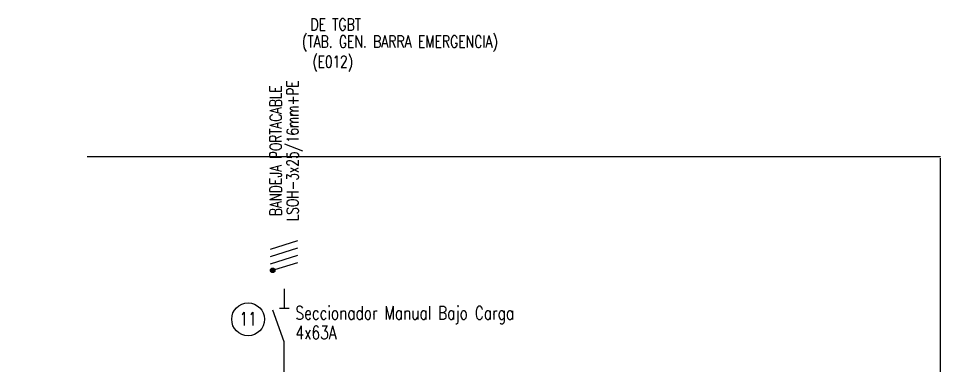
# Model space of a CAD drawing. Extents: x 3690.7 to 3721, y 1335.9 to 1350.7.
# Drawn here: x 3707.27 to 3721, y 1345.51 to 1350.67 of the extents above; entities that cross this region are included whole.
import ezdxf
from ezdxf.enums import TextEntityAlignment as Align

# ---------------------------------------------------------------- set-up
doc = ezdxf.new("R2010")
doc.units = 0
doc.linetypes.add('OCJ-ESQUEMAS_UNIFILARES-CO', pattern=[19.05, 12.7, -6.35])
doc.layers.get('0').update_dxf_attribs({"linetype": 'CONTINUOUS'})
for name, color, linetype in [('OCJ-ESQUEMAS_UNIFILARES-C0', 170, 'CONTINUOUS'), ('OCJ-ESQUEMAS_UNIFILARES-C1', 4, 'CONTINUOUS'), ('OCJ-ESQUEMAS_UNIFILARES-C2', 10, 'CONTINUOUS'), ('OCJ-ESQUEMAS_UNIFILARES-CO', 7, 'CONTINUOUS')]:
    doc.layers.add(name, color=color, linetype=linetype)
doc.styles.add('OCJ-ESQUEMAS_UNIFILARES-CO', font='ROMANS.SHX', dxfattribs={"width": 0.75, "height": 0.175})

# ---------------------------------------------------------------- blocks, each defined once
blk = doc.blocks.new('*U8')
at = {"layer": 'OCJ-ESQUEMAS_UNIFILARES-C2', "linetype": 'CONTINUOUS'}
for p, q in [((3711.025, 1346.933), (3711.026, 1346.936)), ((3711.025, 1346.93), (3711.025, 1346.933)), ((3711.025, 1346.926), (3711.025, 1346.93)), ((3711.025, 1346.924), (3711.025, 1346.926)), ((3711.025, 1346.92), (3711.025, 1346.924)), ((3711.026, 1346.918), (3711.025, 1346.92)), ((3711.026, 1346.936), (3711.027, 1346.939)), ((3711.028, 1346.914), (3711.026, 1346.918)), ((3711.027, 1346.939), (3711.028, 1346.942)), ((3711.028, 1346.942), (3711.03, 1346.945)), ((3711.029, 1346.912), (3711.028, 1346.914)), ((3711.031, 1346.908), (3711.029, 1346.912)), ((3711.03, 1346.945), (3711.031, 1346.948)), ((3711.031, 1346.948), (3711.034, 1346.951)), ((3711.032, 1346.907), (3711.031, 1346.908)), ((3711.035, 1346.903), (3711.032, 1346.907)), ((3711.034, 1346.951), (3711.036, 1346.952)), ((3711.036, 1346.902), (3711.035, 1346.903)), ((3711.036, 1346.952), (3711.038, 1346.955)), ((3711.04, 1346.899), (3711.036, 1346.902)), ((3711.038, 1346.955), (3711.041, 1346.956)), ((3711.041, 1346.899), (3711.04, 1346.899)), ((3711.041, 1346.956), (3711.044, 1346.958)), ((3711.046, 1346.896), (3711.041, 1346.899)), ((3711.044, 1346.958), (3711.047, 1346.959)), ((3711.047, 1346.896), (3711.046, 1346.896)), ((3711.047, 1346.959), (3711.05, 1346.961)), ((3711.051, 1346.895), (3711.047, 1346.896)), ((3711.05, 1346.961), (3711.054, 1346.961)), ((3711.054, 1346.894), (3711.051, 1346.895)), ((3711.054, 1346.961), (3711.057, 1346.961)), ((3711.058, 1346.894), (3711.054, 1346.894)), ((3711.057, 1346.961), (3711.064, 1346.961)), ((3711.064, 1346.894), (3711.058, 1346.894)), ((3711.064, 1346.961), (3711.066, 1346.961)), ((3711.065, 1346.895), (3711.064, 1346.894)), ((3711.07, 1346.896), (3711.065, 1346.895)), ((3711.066, 1346.961), (3711.07, 1346.959)), ((3711.07, 1346.959), (3711.072, 1346.958)), ((3711.071, 1346.896), (3711.07, 1346.896)), ((3711.076, 1346.899), (3711.071, 1346.896)), ((3711.072, 1346.958), (3711.076, 1346.956)), ((3711.076, 1346.956), (3711.078, 1346.955)), ((3711.081, 1346.902), (3711.076, 1346.899)), ((3711.076, 1346.899), (3711.076, 1346.899)), ((3711.078, 1346.955), (3711.081, 1346.952)), ((3711.081, 1346.952), (3711.083, 1346.951)), ((3711.085, 1346.907), (3711.081, 1346.903)), ((3711.081, 1346.903), (3711.081, 1346.902)), ((3711.083, 1346.951), (3711.086, 1346.948)), ((3711.088, 1346.912), (3711.085, 1346.908)), ((3711.085, 1346.908), (3711.085, 1346.907)), ((3711.086, 1346.948), (3711.087, 1346.945)), ((3711.087, 1346.945), (3711.089, 1346.942)), ((3711.089, 1346.914), (3711.088, 1346.912)), ((3711.089, 1346.942), (3711.09, 1346.939)), ((3711.091, 1346.918), (3711.089, 1346.914)), ((3711.09, 1346.939), (3711.091, 1346.936)), ((3711.091, 1346.936), (3711.091, 1346.933)), ((3711.091, 1346.933), (3711.092, 1346.93)), ((3711.092, 1346.924), (3711.091, 1346.92)), ((3711.091, 1346.92), (3711.091, 1346.918)), ((3711.092, 1346.93), (3711.092, 1346.926)), ((3711.092, 1346.926), (3711.092, 1346.924))]:
    blk.add_line(p, q, dxfattribs=at)
at = {"layer": 'OCJ-ESQUEMAS_UNIFILARES-C2', "linetype": 'CONTINUOUS', "extrusion": (0, 0, -1)}
for points in [[(-3711.026, 1346.936), (-3711.091, 1346.933), (-3711.025, 1346.933)], [(-3711.025, 1346.933), (-3711.092, 1346.93), (-3711.025, 1346.93)], [(-3711.025, 1346.933), (-3711.091, 1346.933), (-3711.092, 1346.93)], [(-3711.025, 1346.93), (-3711.092, 1346.926), (-3711.025, 1346.926)], [(-3711.025, 1346.93), (-3711.092, 1346.93), (-3711.092, 1346.926)], [(-3711.025, 1346.926), (-3711.092, 1346.924), (-3711.025, 1346.924)], [(-3711.025, 1346.926), (-3711.092, 1346.926), (-3711.092, 1346.924)], [(-3711.025, 1346.924), (-3711.091, 1346.92), (-3711.025, 1346.92)], [(-3711.025, 1346.924), (-3711.092, 1346.924), (-3711.091, 1346.92)], [(-3711.025, 1346.92), (-3711.091, 1346.918), (-3711.026, 1346.918)], [(-3711.025, 1346.92), (-3711.091, 1346.92), (-3711.091, 1346.918)], [(-3711.027, 1346.939), (-3711.091, 1346.936), (-3711.026, 1346.936)], [(-3711.026, 1346.936), (-3711.091, 1346.936), (-3711.091, 1346.933)], [(-3711.026, 1346.918), (-3711.089, 1346.914), (-3711.028, 1346.914)], [(-3711.026, 1346.918), (-3711.091, 1346.918), (-3711.089, 1346.914)], [(-3711.028, 1346.942), (-3711.09, 1346.939), (-3711.027, 1346.939)], [(-3711.027, 1346.939), (-3711.09, 1346.939), (-3711.091, 1346.936)], [(-3711.03, 1346.945), (-3711.089, 1346.942), (-3711.028, 1346.942)], [(-3711.028, 1346.942), (-3711.089, 1346.942), (-3711.09, 1346.939)], [(-3711.028, 1346.914), (-3711.088, 1346.912), (-3711.029, 1346.912)], [(-3711.028, 1346.914), (-3711.089, 1346.914), (-3711.088, 1346.912)], [(-3711.029, 1346.912), (-3711.085, 1346.908), (-3711.031, 1346.908)], [(-3711.029, 1346.912), (-3711.088, 1346.912), (-3711.085, 1346.908)], [(-3711.031, 1346.948), (-3711.087, 1346.945), (-3711.03, 1346.945)], [(-3711.03, 1346.945), (-3711.087, 1346.945), (-3711.089, 1346.942)], [(-3711.034, 1346.951), (-3711.086, 1346.948), (-3711.031, 1346.948)], [(-3711.031, 1346.948), (-3711.086, 1346.948), (-3711.087, 1346.945)], [(-3711.031, 1346.908), (-3711.085, 1346.907), (-3711.032, 1346.907)], [(-3711.031, 1346.908), (-3711.085, 1346.908), (-3711.085, 1346.907)], [(-3711.032, 1346.907), (-3711.081, 1346.903), (-3711.035, 1346.903)], [(-3711.032, 1346.907), (-3711.085, 1346.907), (-3711.081, 1346.903)], [(-3711.036, 1346.952), (-3711.083, 1346.951), (-3711.034, 1346.951)], [(-3711.034, 1346.951), (-3711.083, 1346.951), (-3711.086, 1346.948)], [(-3711.035, 1346.903), (-3711.081, 1346.902), (-3711.036, 1346.902)], [(-3711.035, 1346.903), (-3711.081, 1346.903), (-3711.081, 1346.902)], [(-3711.038, 1346.955), (-3711.081, 1346.952), (-3711.036, 1346.952)], [(-3711.036, 1346.952), (-3711.081, 1346.952), (-3711.083, 1346.951)], [(-3711.036, 1346.902), (-3711.076, 1346.899), (-3711.04, 1346.899)], [(-3711.036, 1346.902), (-3711.081, 1346.902), (-3711.076, 1346.899)], [(-3711.041, 1346.956), (-3711.078, 1346.955), (-3711.038, 1346.955)], [(-3711.038, 1346.955), (-3711.078, 1346.955), (-3711.081, 1346.952)], [(-3711.04, 1346.899), (-3711.076, 1346.899), (-3711.041, 1346.899)], [(-3711.04, 1346.899), (-3711.076, 1346.899), (-3711.076, 1346.899)], [(-3711.044, 1346.958), (-3711.076, 1346.956), (-3711.041, 1346.956)], [(-3711.041, 1346.956), (-3711.076, 1346.956), (-3711.078, 1346.955)], [(-3711.041, 1346.899), (-3711.071, 1346.896), (-3711.046, 1346.896)], [(-3711.041, 1346.899), (-3711.076, 1346.899), (-3711.071, 1346.896)], [(-3711.047, 1346.959), (-3711.072, 1346.958), (-3711.044, 1346.958)], [(-3711.044, 1346.958), (-3711.072, 1346.958), (-3711.076, 1346.956)], [(-3711.046, 1346.896), (-3711.07, 1346.896), (-3711.047, 1346.896)], [(-3711.046, 1346.896), (-3711.071, 1346.896), (-3711.07, 1346.896)], [(-3711.05, 1346.961), (-3711.07, 1346.959), (-3711.047, 1346.959)], [(-3711.047, 1346.959), (-3711.07, 1346.959), (-3711.072, 1346.958)], [(-3711.047, 1346.896), (-3711.065, 1346.895), (-3711.051, 1346.895)], [(-3711.047, 1346.896), (-3711.07, 1346.896), (-3711.065, 1346.895)], [(-3711.054, 1346.961), (-3711.066, 1346.961), (-3711.05, 1346.961)], [(-3711.05, 1346.961), (-3711.066, 1346.961), (-3711.07, 1346.959)], [(-3711.051, 1346.895), (-3711.064, 1346.894), (-3711.054, 1346.894)], [(-3711.051, 1346.895), (-3711.065, 1346.895), (-3711.064, 1346.894)], [(-3711.057, 1346.961), (-3711.064, 1346.961), (-3711.054, 1346.961)], [(-3711.054, 1346.961), (-3711.064, 1346.961), (-3711.066, 1346.961)], [(-3711.054, 1346.894), (-3711.064, 1346.894), (-3711.058, 1346.894)]]:
    blk.add_solid(points, dxfattribs=at)
blk = doc.blocks.new('OCJ-ESQUEMAS_UNIFILARES-C2')
for points in [[(0, 0.88), (0, 0.592)], [(0, 0.09), (-0.172, 0.564)], [(-0.072, 0.592), (0.072, 0.592)], [(0, 0), (0, 0.09)]]:
    blk.add_lwpolyline(points)

msp = doc.modelspace()

# ---------------------------------------------------------------- linework, layer by layer
at = {"layer": 'OCJ-ESQUEMAS_UNIFILARES-C1', "linetype": 'OCJ-ESQUEMAS_UNIFILARES-CO'}
msp.add_line((3720.996, 1335.895), (3720.996, 1348.615), dxfattribs=at)
msp.add_lwpolyline([(3690.698, 1335.895), (3720.996, 1335.895), (3720.996, 1348.615), (3690.698, 1348.615)], close=True, dxfattribs=at)
at = {"layer": 'OCJ-ESQUEMAS_UNIFILARES-C2'}
msp.add_line((3711.23, 1345.339), (3711.23, 1345.847), dxfattribs=at)
for points in [[(3711.026, 1347.242), (3711.433, 1347.37)], [(3711.026, 1347.134), (3711.433, 1347.262)], [(3711.026, 1347.026), (3711.433, 1347.154)], [(3711.09, 1346.938), (3711.433, 1347.046)]]:
    msp.add_lwpolyline(points, dxfattribs=at)
msp.add_circle((3711.058, 1346.928), 0.0338, dxfattribs=at)
at = {"layer": 'OCJ-ESQUEMAS_UNIFILARES-CO'}
msp.add_circle((3710.692, 1346.199), 0.244, dxfattribs=at)

# ---------------------------------------------------------------- block references
at = {"layer": 'OCJ-ESQUEMAS_UNIFILARES-C0'}
msp.add_blockref('OCJ-ESQUEMAS_UNIFILARES-C2', (3711.23, 1345.773), dxfattribs=at)
at = {"layer": 'OCJ-ESQUEMAS_UNIFILARES-C2', "linetype": 'CONTINUOUS'}
msp.add_blockref('*U8', (0, 0), dxfattribs=at)

# ---------------------------------------------------------------- texts
at = {"layer": 'OCJ-ESQUEMAS_UNIFILARES-CO', "style": 'OCJ-ESQUEMAS_UNIFILARES-CO', "width": 0.75}
for s, height, p in [('DE TGBT', 0.18, (3711.619, 1350.494)), ('(TAB. GEN. BARRA EMERGENCIA)', 0.18, (3711.493, 1350.24)), ('11', 0.2, (3710.564, 1346.105)), ('Seccionador Manual Bajo Carga', 0.2, (3711.397, 1346.194)), ('4x63A', 0.2, (3711.397, 1345.902))]:
    msp.add_text(s, height=height, dxfattribs=at).set_placement(p)
msp.add_text('(E012)', height=0.175, dxfattribs=at).set_placement((3711.951, 1349.943), align=Align.CENTER)
for s, p in [('LSOH-3x25/16mm+PE', (3711.441, 1348.707)), ('BANDEJA PORTACABLE', (3711.191, 1348.707))]:
    msp.add_text(s, height=0.175, rotation=90, dxfattribs=at).set_placement(p, align=Align.CENTER)

doc.saveas('drawing.dxf')
